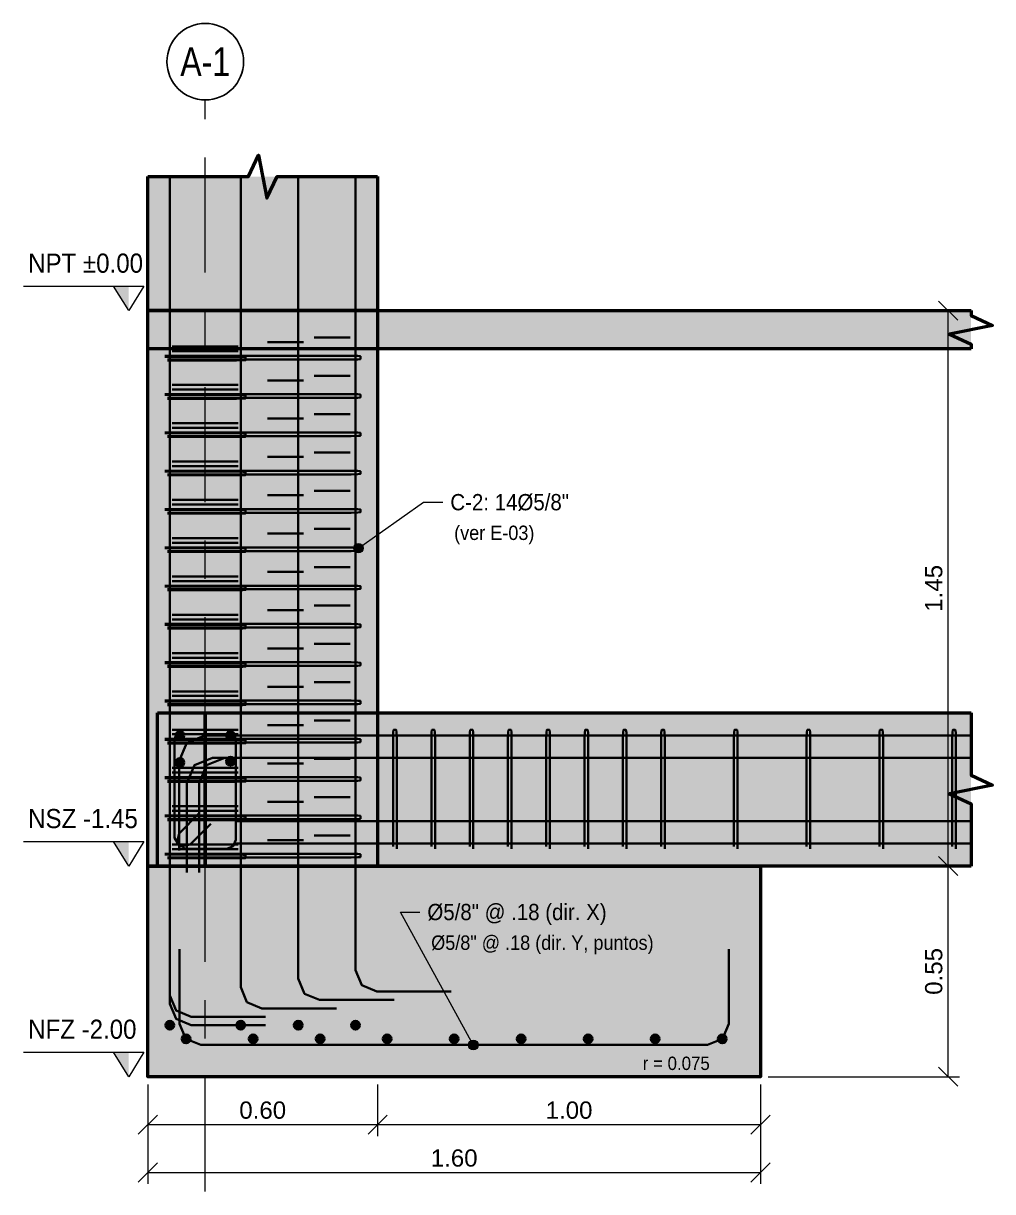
# Model space of a CAD drawing. Header units: metres. Extents: x -2 to 410, y -3 to 21.
# Drawn here: x 111.675 to 114.206, y 17.7 to 20.75 of the extents above; entities that cross this region are included whole.
import ezdxf
from ezdxf.enums import TextEntityAlignment as Align

# ---------------------------------------------------------------- set-up
doc = ezdxf.new("R2010")
doc.units = ezdxf.units.M
doc.linetypes.add('EJE25', pattern=[0.4375, 0.3, -0.05, 0.0375, -0.05])
for name, color, linetype, lineweight in [('E-ACERO', 1, 'Continuous', 35), ('E-ACERO-TXT', 7, 'Continuous', 18), ('E-CORTE', 7, 'Continuous', 50), ('E-CORTE-ACH', 254, 'Continuous', 0), ('E-COTA', 7, 'Continuous', 13), ('E-EJES', 1, 'Continuous', 18), ('E-EJES-ID', 7, 'Continuous', 25), ('E-NIVEL', 7, 'Continuous', 18)]:
    doc.layers.add(name, color=color, linetype=linetype, lineweight=lineweight)
doc.styles.add('ARIAL', font='arial.ttf')
doc.dimstyles.new('COTA25', dxfattribs={"dimtxt": 0.045, "dimasz": 0.03, "dimexe": 0.03, "dimexo": 0.02, "dimgap": 0.015, "dimtad": 1, "dimzin": 0, "dimdsep": 46, "dimtxsty": 'ARIAL', "dimtsz": 0.025, "dimcen": 2.5, "dimclrd": 7, "dimclre": 7, "dimclrt": 7, "dimazin": 3, "dimtfac": 1, "dimtmove": 2, "dimatfit": 3, "dimlwd": 13, "dimlwe": 13})

msp = doc.modelspace()

# ---------------------------------------------------------------- hatches: boundary and pattern name
at = {"layer": 'E-ACERO'}
h = msp.add_hatch(color=256, dxfattribs=at)
edge = h.paths.add_edge_path()
edge.add_arc((112.084, 18.8909), 0.0113, 0, 360)
h = msp.add_hatch(color=256, dxfattribs=at)
edge = h.paths.add_edge_path()
edge.add_arc((112.2159, 18.8909), 0.0113, 0, 360)
h = msp.add_hatch(color=256, dxfattribs=at)
edge = h.paths.add_edge_path()
edge.add_arc((112.084, 18.8202), 0.0113, 0, 360)
h = msp.add_hatch(color=256, dxfattribs=at)
edge = h.paths.add_edge_path()
edge.add_arc((112.2159, 18.8235), 0.0113, 0, 360)
h = msp.add_hatch(color=256, dxfattribs=at)
edge = h.paths.add_edge_path()
edge.add_arc((112.0575, 18.1345), 0.0113, 0, 360)
h = msp.add_hatch(color=256, dxfattribs=at)
edge = h.paths.add_edge_path()
edge.add_arc((112.2425, 18.1345), 0.0113, 0, 360)
h = msp.add_hatch(color=256, dxfattribs=at)
edge = h.paths.add_edge_path()
edge.add_arc((112.393, 18.1345), 0.0113, 0, 360)
h = msp.add_hatch(color=256, dxfattribs=at)
edge = h.paths.add_edge_path()
edge.add_arc((112.5425, 18.1345), 0.0113, 0, 360)
h = msp.add_hatch(color=256, dxfattribs=at)
edge = h.paths.add_edge_path()
edge.add_arc((112.0998, 18.0988), 0.0113, 0, 360)
h = msp.add_hatch(color=256, dxfattribs=at)
edge = h.paths.add_edge_path()
edge.add_arc((112.2749, 18.0988), 0.0113, 0, 360)
h = msp.add_hatch(color=256, dxfattribs=at)
edge = h.paths.add_edge_path()
edge.add_arc((112.4499, 18.0988), 0.0113, 0, 360)
h = msp.add_hatch(color=256, dxfattribs=at)
edge = h.paths.add_edge_path()
edge.add_arc((112.625, 18.0988), 0.0113, 0, 360)
h = msp.add_hatch(color=256, dxfattribs=at)
edge = h.paths.add_edge_path()
edge.add_arc((112.8, 18.0988), 0.0113, 0, 360)
h = msp.add_hatch(color=256, dxfattribs=at)
edge = h.paths.add_edge_path()
edge.add_arc((112.975, 18.0988), 0.0113, 0, 360)
h = msp.add_hatch(color=256, dxfattribs=at)
edge = h.paths.add_edge_path()
edge.add_arc((113.1501, 18.0988), 0.0113, 0, 360)
h = msp.add_hatch(color=256, dxfattribs=at)
edge = h.paths.add_edge_path()
edge.add_arc((113.3251, 18.0988), 0.0113, 0, 360)
h = msp.add_hatch(color=256, dxfattribs=at)
edge = h.paths.add_edge_path()
edge.add_arc((113.5002, 18.0988), 0.0113, 0, 360)
at = {"layer": 'E-ACERO-TXT'}
h = msp.add_hatch(color=256, dxfattribs=at)
edge = h.paths.add_edge_path()
edge.add_arc((112.55, 19.38), 0.0125, 0, 360)
h = msp.add_hatch(color=256, dxfattribs=at)
edge = h.paths.add_edge_path()
edge.add_arc((112.85, 18.0829), 0.0125, 0, 360)
at = {"layer": 'E-CORTE-ACH'}
for points in [[(112.6, 20), (112.45, 20), (112.15, 20), (112, 20), (112, 20.35), (112.6, 20.35)], [(112.6, 18.55), (112.45, 18.55), (112.15, 18.55), (112, 18.55), (112, 19.6375), (112, 20), (112.15, 20), (112.45, 20), (112.6, 20), (112.6, 19.275)], [(112.1202, 19.9), (112, 19.9), (112, 19.9981), (112, 20), (112.1202, 20), (114.15, 20), (114.15, 19.9)], [(112.025, 18.95), (112.15, 18.95), (112.15, 18.55), (112.025, 18.55)], [(112.15, 18.55), (112.15, 18.75), (112.15, 18.95), (113.6, 18.95), (114.15, 18.95), (114.15, 18.55), (113.6, 18.55)], [(112, 18.4984), (112, 18.55), (113.45, 18.55), (113.6, 18.55), (113.6, 18.0516), (113.6, 18), (113.45, 18), (112, 18)]]:
    msp.add_hatch(color=256, dxfattribs=at).paths.add_polyline_path(points)
at = {"layer": 'E-NIVEL'}
for points in [[(111.95, 20), (111.91, 20.064), (111.95, 20.064)], [(111.95, 18.55), (111.91, 18.614), (111.95, 18.614)], [(111.95, 18), (111.91, 18.064), (111.95, 18.064)]]:
    msp.add_hatch(color=7, dxfattribs=at).paths.add_polyline_path(points)

# ---------------------------------------------------------------- linework, layer by layer
at = {"layer": 'E-ACERO'}
for points in [[(112.3075, 18.1565), (112.113, 18.1565), (112.0737, 18.1728), (112.0575, 18.2121), (112.0575, 20.35)], [(112.3075, 18.1345), (112.113, 18.1345), (112.0737, 18.1508), (112.0575, 18.1901), (112.0575, 20.35)], [(112.3075, 18.1345), (112.113, 18.1345), (112.0737, 18.1508), (112.0575, 18.1901), (112.0575, 20.35)], [(112.4925, 18.1785), (112.2981, 18.1785), (112.2588, 18.1948), (112.2425, 18.2341), (112.2425, 20.35)], [(112.643, 18.2005), (112.4486, 18.2005), (112.4093, 18.2168), (112.393, 18.2561), (112.393, 20.35)], [(112.7925, 18.2225), (112.5981, 18.2225), (112.5588, 18.2388), (112.5425, 18.2781), (112.5425, 20.35)], [(112.3122, 19.918), (112.366, 19.918)], [(112.366, 19.918), (112.392, 19.918)], [(112.392, 19.918), (112.4067, 19.918)], [(112.4343, 19.93), (112.4882, 19.93)], [(112.4882, 19.93), (112.5141, 19.93)], [(112.5141, 19.93), (112.5288, 19.93)], [(112.0692, 19.906), (112.064, 19.906)], [(112.0692, 19.894), (112.064, 19.894)], [(112.086, 19.906), (112.0692, 19.906)], [(112.086, 19.894), (112.0692, 19.894)], [(112.1231, 19.906), (112.086, 19.906)], [(112.1231, 19.894), (112.086, 19.894)], [(112.1231, 19.906), (112.1769, 19.906)], [(112.1231, 19.894), (112.1769, 19.894)], [(112.1769, 19.906), (112.214, 19.906)], [(112.1769, 19.894), (112.214, 19.894)], [(112.214, 19.906), (112.2308, 19.906)], [(112.214, 19.894), (112.2308, 19.894)], [(112.2308, 19.906), (112.236, 19.906)], [(112.2308, 19.894), (112.236, 19.894)], [(112.0517, 19.882), (112.0448, 19.882)], [(112.0517, 19.8798), (112.0448, 19.8798)], [(112.0565, 19.8725), (112.0513, 19.8725)], [(112.0565, 19.8702), (112.0513, 19.8702)], [(112.0595, 19.882), (112.0517, 19.882)], [(112.0595, 19.8798), (112.0517, 19.8798)], [(112.0733, 19.8725), (112.0565, 19.8725)], [(112.0733, 19.8702), (112.0565, 19.8702)], [(112.0686, 19.882), (112.0595, 19.882)], [(112.0686, 19.8798), (112.0595, 19.8798)], [(112.0854, 19.882), (112.0686, 19.882)], [(112.0854, 19.8798), (112.0686, 19.8798)], [(112.1104, 19.8725), (112.0733, 19.8725)], [(112.1104, 19.8702), (112.0733, 19.8702)], [(112.1393, 19.882), (112.0854, 19.882)], [(112.1393, 19.8798), (112.0854, 19.8798)], [(112.1393, 19.882), (112.5314, 19.882), (112.5483, 19.8817), (112.5552, 19.8809), (112.5552, 19.8736), (112.5483, 19.8728), (112.5314, 19.8725), (112.1104, 19.8725)], [(112.1393, 19.8798), (112.2314, 19.8798), (112.2483, 19.8796), (112.2552, 19.8793), (112.2552, 19.8707), (112.2483, 19.8704), (112.2314, 19.8702), (112.1104, 19.8702)], [(112.4343, 19.83), (112.4882, 19.83)], [(112.4882, 19.83), (112.5141, 19.83)], [(112.5141, 19.83), (112.5288, 19.83)], [(112.0692, 19.806), (112.064, 19.806)], [(112.086, 19.806), (112.0692, 19.806)], [(112.1231, 19.806), (112.086, 19.806)], [(112.1231, 19.806), (112.1769, 19.806)], [(112.1769, 19.806), (112.214, 19.806)], [(112.214, 19.806), (112.2308, 19.806)], [(112.2308, 19.806), (112.236, 19.806)], [(112.3122, 19.818), (112.366, 19.818)], [(112.366, 19.818), (112.392, 19.818)], [(112.392, 19.818), (112.4067, 19.818)], [(112.0517, 19.782), (112.0448, 19.782)], [(112.0517, 19.7798), (112.0448, 19.7798)], [(112.0565, 19.7725), (112.0513, 19.7725)], [(112.0565, 19.7702), (112.0513, 19.7702)], [(112.0595, 19.782), (112.0517, 19.782)], [(112.0595, 19.7798), (112.0517, 19.7798)], [(112.0733, 19.7725), (112.0565, 19.7725)], [(112.0733, 19.7702), (112.0565, 19.7702)], [(112.0686, 19.782), (112.0595, 19.782)], [(112.0686, 19.7798), (112.0595, 19.7798)], [(112.0692, 19.794), (112.064, 19.794)], [(112.0854, 19.782), (112.0686, 19.782)], [(112.0854, 19.7798), (112.0686, 19.7798)], [(112.086, 19.794), (112.0692, 19.794)], [(112.1104, 19.7725), (112.0733, 19.7725)], [(112.1104, 19.7702), (112.0733, 19.7702)], [(112.1393, 19.782), (112.0854, 19.782)], [(112.1393, 19.7798), (112.0854, 19.7798)], [(112.1231, 19.794), (112.086, 19.794)], [(112.1393, 19.782), (112.5314, 19.782), (112.5483, 19.7817), (112.5552, 19.7809), (112.5552, 19.7736), (112.5483, 19.7728), (112.5314, 19.7725), (112.1104, 19.7725)], [(112.1393, 19.7798), (112.2314, 19.7798), (112.2483, 19.7796), (112.2552, 19.7793), (112.2552, 19.7707), (112.2483, 19.7704), (112.2314, 19.7702), (112.1104, 19.7702)], [(112.1231, 19.794), (112.1769, 19.794)], [(112.1769, 19.794), (112.214, 19.794)], [(112.214, 19.794), (112.2308, 19.794)], [(112.2308, 19.794), (112.236, 19.794)], [(112.0692, 19.706), (112.064, 19.706)], [(112.086, 19.706), (112.0692, 19.706)], [(112.1231, 19.706), (112.086, 19.706)], [(112.1231, 19.706), (112.1769, 19.706)], [(112.1769, 19.706), (112.214, 19.706)], [(112.214, 19.706), (112.2308, 19.706)], [(112.2308, 19.706), (112.236, 19.706)], [(112.3122, 19.718), (112.366, 19.718)], [(112.366, 19.718), (112.392, 19.718)], [(112.392, 19.718), (112.4067, 19.718)], [(112.4343, 19.73), (112.4882, 19.73)], [(112.4882, 19.73), (112.5141, 19.73)], [(112.5141, 19.73), (112.5288, 19.73)], [(112.0517, 19.682), (112.0448, 19.682)], [(112.0517, 19.6798), (112.0448, 19.6798)], [(112.0595, 19.682), (112.0517, 19.682)], [(112.0595, 19.6798), (112.0517, 19.6798)], [(112.0686, 19.682), (112.0595, 19.682)], [(112.0686, 19.6798), (112.0595, 19.6798)], [(112.0692, 19.694), (112.064, 19.694)], [(112.0854, 19.682), (112.0686, 19.682)], [(112.0854, 19.6798), (112.0686, 19.6798)], [(112.086, 19.694), (112.0692, 19.694)], [(112.1393, 19.682), (112.0854, 19.682)], [(112.1393, 19.6798), (112.0854, 19.6798)], [(112.1231, 19.694), (112.086, 19.694)], [(112.1393, 19.682), (112.5314, 19.682), (112.5483, 19.6817), (112.5552, 19.6809), (112.5552, 19.6736), (112.5483, 19.6728), (112.5314, 19.6725), (112.1104, 19.6725)], [(112.1393, 19.6798), (112.2314, 19.6798), (112.2483, 19.6796), (112.2552, 19.6793), (112.2552, 19.6707), (112.2483, 19.6704), (112.2314, 19.6702), (112.1104, 19.6702)], [(112.1231, 19.694), (112.1769, 19.694)], [(112.1769, 19.694), (112.214, 19.694)], [(112.214, 19.694), (112.2308, 19.694)], [(112.2308, 19.694), (112.236, 19.694)], [(112.0565, 19.6725), (112.0513, 19.6725)], [(112.0565, 19.6702), (112.0513, 19.6702)], [(112.0733, 19.6725), (112.0565, 19.6725)], [(112.0733, 19.6702), (112.0565, 19.6702)], [(112.1104, 19.6725), (112.0733, 19.6725)], [(112.1104, 19.6702), (112.0733, 19.6702)], [(112.3122, 19.618), (112.366, 19.618)], [(112.366, 19.618), (112.392, 19.618)], [(112.392, 19.618), (112.4067, 19.618)], [(112.4343, 19.63), (112.4882, 19.63)], [(112.4882, 19.63), (112.5141, 19.63)], [(112.5141, 19.63), (112.5288, 19.63)], [(112.0517, 19.582), (112.0448, 19.582)], [(112.0595, 19.582), (112.0517, 19.582)], [(112.0686, 19.582), (112.0595, 19.582)], [(112.0692, 19.606), (112.064, 19.606)], [(112.0692, 19.594), (112.064, 19.594)], [(112.0854, 19.582), (112.0686, 19.582)], [(112.086, 19.606), (112.0692, 19.606)], [(112.086, 19.594), (112.0692, 19.594)], [(112.1393, 19.582), (112.0854, 19.582)], [(112.1231, 19.606), (112.086, 19.606)], [(112.1231, 19.594), (112.086, 19.594)], [(112.1393, 19.582), (112.5314, 19.582), (112.5483, 19.5817), (112.5552, 19.5809), (112.5552, 19.5736), (112.5483, 19.5728), (112.5314, 19.5725), (112.1104, 19.5725)], [(112.1231, 19.606), (112.1769, 19.606)], [(112.1231, 19.594), (112.1769, 19.594)], [(112.1769, 19.606), (112.214, 19.606)], [(112.1769, 19.594), (112.214, 19.594)], [(112.214, 19.606), (112.2308, 19.606)], [(112.214, 19.594), (112.2308, 19.594)], [(112.2308, 19.606), (112.236, 19.606)], [(112.2308, 19.594), (112.236, 19.594)], [(112.0517, 19.5798), (112.0448, 19.5798)], [(112.0565, 19.5725), (112.0513, 19.5725)], [(112.0565, 19.5702), (112.0513, 19.5702)], [(112.0595, 19.5798), (112.0517, 19.5798)], [(112.0733, 19.5725), (112.0565, 19.5725)], [(112.0733, 19.5702), (112.0565, 19.5702)], [(112.0686, 19.5798), (112.0595, 19.5798)], [(112.0854, 19.5798), (112.0686, 19.5798)], [(112.1104, 19.5725), (112.0733, 19.5725)], [(112.1104, 19.5702), (112.0733, 19.5702)], [(112.1393, 19.5798), (112.0854, 19.5798)], [(112.1393, 19.5798), (112.2314, 19.5798), (112.2483, 19.5796), (112.2552, 19.5793), (112.2552, 19.5707), (112.2483, 19.5704), (112.2314, 19.5702), (112.1104, 19.5702)], [(112.4343, 19.53), (112.4882, 19.53)], [(112.4882, 19.53), (112.5141, 19.53)], [(112.5141, 19.53), (112.5288, 19.53)], [(112.0692, 19.506), (112.064, 19.506)], [(112.0692, 19.494), (112.064, 19.494)], [(112.086, 19.506), (112.0692, 19.506)], [(112.086, 19.494), (112.0692, 19.494)], [(112.1231, 19.506), (112.086, 19.506)], [(112.1231, 19.494), (112.086, 19.494)], [(112.1231, 19.506), (112.1769, 19.506)], [(112.1231, 19.494), (112.1769, 19.494)], [(112.1769, 19.506), (112.214, 19.506)], [(112.1769, 19.494), (112.214, 19.494)], [(112.214, 19.506), (112.2308, 19.506)], [(112.214, 19.494), (112.2308, 19.494)], [(112.2308, 19.506), (112.236, 19.506)], [(112.2308, 19.494), (112.236, 19.494)], [(112.3122, 19.518), (112.366, 19.518)], [(112.366, 19.518), (112.392, 19.518)], [(112.392, 19.518), (112.4067, 19.518)], [(112.0517, 19.482), (112.0448, 19.482)], [(112.0517, 19.4798), (112.0448, 19.4798)], [(112.0565, 19.4725), (112.0513, 19.4725)], [(112.0565, 19.4702), (112.0513, 19.4702)], [(112.0595, 19.482), (112.0517, 19.482)], [(112.0595, 19.4798), (112.0517, 19.4798)], [(112.0733, 19.4725), (112.0565, 19.4725)], [(112.0733, 19.4702), (112.0565, 19.4702)], [(112.0686, 19.482), (112.0595, 19.482)], [(112.0686, 19.4798), (112.0595, 19.4798)], [(112.0854, 19.482), (112.0686, 19.482)], [(112.0854, 19.4798), (112.0686, 19.4798)], [(112.1104, 19.4725), (112.0733, 19.4725)], [(112.1104, 19.4702), (112.0733, 19.4702)], [(112.1393, 19.482), (112.0854, 19.482)], [(112.1393, 19.4798), (112.0854, 19.4798)], [(112.1393, 19.482), (112.5314, 19.482), (112.5483, 19.4817), (112.5552, 19.4809), (112.5552, 19.4736), (112.5483, 19.4728), (112.5314, 19.4725), (112.1104, 19.4725)], [(112.1393, 19.4798), (112.2314, 19.4798), (112.2483, 19.4796), (112.2552, 19.4793), (112.2552, 19.4707), (112.2483, 19.4704), (112.2314, 19.4702), (112.1104, 19.4702)], [(112.4343, 19.43), (112.4882, 19.43)], [(112.4882, 19.43), (112.5141, 19.43)], [(112.5141, 19.43), (112.5288, 19.43)], [(112.0692, 19.406), (112.064, 19.406)], [(112.086, 19.406), (112.0692, 19.406)], [(112.1231, 19.406), (112.086, 19.406)], [(112.1231, 19.406), (112.1769, 19.406)], [(112.1769, 19.406), (112.214, 19.406)], [(112.214, 19.406), (112.2308, 19.406)], [(112.2308, 19.406), (112.236, 19.406)], [(112.3122, 19.418), (112.366, 19.418)], [(112.366, 19.418), (112.392, 19.418)], [(112.392, 19.418), (112.4067, 19.418)], [(112.0517, 19.382), (112.0448, 19.382)], [(112.0517, 19.3798), (112.0448, 19.3798)], [(112.0565, 19.3725), (112.0513, 19.3725)], [(112.0565, 19.3702), (112.0513, 19.3702)], [(112.0595, 19.382), (112.0517, 19.382)], [(112.0595, 19.3798), (112.0517, 19.3798)], [(112.0733, 19.3725), (112.0565, 19.3725)], [(112.0733, 19.3702), (112.0565, 19.3702)], [(112.0686, 19.382), (112.0595, 19.382)], [(112.0686, 19.3798), (112.0595, 19.3798)], [(112.0692, 19.394), (112.064, 19.394)], [(112.0854, 19.382), (112.0686, 19.382)], [(112.0854, 19.3798), (112.0686, 19.3798)], [(112.086, 19.394), (112.0692, 19.394)], [(112.1104, 19.3725), (112.0733, 19.3725)], [(112.1104, 19.3702), (112.0733, 19.3702)], [(112.1393, 19.382), (112.0854, 19.382)], [(112.1393, 19.3798), (112.0854, 19.3798)], [(112.1231, 19.394), (112.086, 19.394)], [(112.1393, 19.382), (112.5314, 19.382), (112.5483, 19.3817), (112.5552, 19.3809), (112.5552, 19.3736), (112.5483, 19.3728), (112.5314, 19.3725), (112.1104, 19.3725)], [(112.1393, 19.3798), (112.2314, 19.3798), (112.2483, 19.3796), (112.2552, 19.3793), (112.2552, 19.3707), (112.2483, 19.3704), (112.2314, 19.3702), (112.1104, 19.3702)], [(112.1231, 19.394), (112.1769, 19.394)], [(112.1769, 19.394), (112.214, 19.394)], [(112.214, 19.394), (112.2308, 19.394)], [(112.2308, 19.394), (112.236, 19.394)], [(112.3122, 19.318), (112.366, 19.318)], [(112.366, 19.318), (112.392, 19.318)], [(112.392, 19.318), (112.4067, 19.318)], [(112.4343, 19.33), (112.4882, 19.33)], [(112.4882, 19.33), (112.5141, 19.33)], [(112.5141, 19.33), (112.5288, 19.33)], [(112.0517, 19.282), (112.0448, 19.282)], [(112.0517, 19.2798), (112.0448, 19.2798)], [(112.0595, 19.282), (112.0517, 19.282)], [(112.0595, 19.2798), (112.0517, 19.2798)], [(112.0686, 19.282), (112.0595, 19.282)], [(112.0686, 19.2798), (112.0595, 19.2798)], [(112.0692, 19.306), (112.064, 19.306)], [(112.0692, 19.294), (112.064, 19.294)], [(112.0854, 19.282), (112.0686, 19.282)], [(112.0854, 19.2798), (112.0686, 19.2798)], [(112.086, 19.306), (112.0692, 19.306)], [(112.086, 19.294), (112.0692, 19.294)], [(112.1393, 19.282), (112.0854, 19.282)], [(112.1393, 19.2798), (112.0854, 19.2798)], [(112.1231, 19.306), (112.086, 19.306)], [(112.1231, 19.294), (112.086, 19.294)], [(112.1393, 19.282), (112.5314, 19.282), (112.5483, 19.2817), (112.5552, 19.2809), (112.5552, 19.2736), (112.5483, 19.2728), (112.5314, 19.2725), (112.1104, 19.2725)], [(112.1393, 19.2798), (112.2314, 19.2798), (112.2483, 19.2796), (112.2552, 19.2793), (112.2552, 19.2707), (112.2483, 19.2704), (112.2314, 19.2702), (112.1104, 19.2702)], [(112.1231, 19.306), (112.1769, 19.306)], [(112.1231, 19.294), (112.1769, 19.294)], [(112.1769, 19.306), (112.214, 19.306)], [(112.1769, 19.294), (112.214, 19.294)], [(112.214, 19.306), (112.2308, 19.306)], [(112.214, 19.294), (112.2308, 19.294)], [(112.2308, 19.306), (112.236, 19.306)], [(112.2308, 19.294), (112.236, 19.294)], [(112.0565, 19.2725), (112.0513, 19.2725)], [(112.0565, 19.2702), (112.0513, 19.2702)], [(112.0733, 19.2725), (112.0565, 19.2725)], [(112.0733, 19.2702), (112.0565, 19.2702)], [(112.1104, 19.2725), (112.0733, 19.2725)], [(112.1104, 19.2702), (112.0733, 19.2702)], [(112.3122, 19.218), (112.366, 19.218)], [(112.366, 19.218), (112.392, 19.218)], [(112.392, 19.218), (112.4067, 19.218)], [(112.4343, 19.23), (112.4882, 19.23)], [(112.4882, 19.23), (112.5141, 19.23)], [(112.5141, 19.23), (112.5288, 19.23)], [(112.0692, 19.206), (112.064, 19.206)], [(112.0692, 19.194), (112.064, 19.194)], [(112.086, 19.206), (112.0692, 19.206)], [(112.086, 19.194), (112.0692, 19.194)], [(112.1231, 19.206), (112.086, 19.206)], [(112.1231, 19.194), (112.086, 19.194)], [(112.1231, 19.206), (112.1769, 19.206)], [(112.1231, 19.194), (112.1769, 19.194)], [(112.1769, 19.206), (112.214, 19.206)], [(112.1769, 19.194), (112.214, 19.194)], [(112.214, 19.206), (112.2308, 19.206)], [(112.214, 19.194), (112.2308, 19.194)], [(112.2308, 19.206), (112.236, 19.206)], [(112.2308, 19.194), (112.236, 19.194)], [(112.0517, 19.182), (112.0448, 19.182)], [(112.0517, 19.1798), (112.0448, 19.1798)], [(112.0565, 19.1725), (112.0513, 19.1725)], [(112.0565, 19.1702), (112.0513, 19.1702)], [(112.0595, 19.182), (112.0517, 19.182)], [(112.0595, 19.1798), (112.0517, 19.1798)], [(112.0733, 19.1725), (112.0565, 19.1725)], [(112.0733, 19.1702), (112.0565, 19.1702)], [(112.0686, 19.182), (112.0595, 19.182)], [(112.0686, 19.1798), (112.0595, 19.1798)], [(112.0854, 19.182), (112.0686, 19.182)], [(112.0854, 19.1798), (112.0686, 19.1798)], [(112.1104, 19.1725), (112.0733, 19.1725)], [(112.1104, 19.1702), (112.0733, 19.1702)], [(112.1393, 19.182), (112.0854, 19.182)], [(112.1393, 19.1798), (112.0854, 19.1798)], [(112.1393, 19.182), (112.5314, 19.182), (112.5483, 19.1817), (112.5552, 19.1809), (112.5552, 19.1736), (112.5483, 19.1728), (112.5314, 19.1725), (112.1104, 19.1725)], [(112.1393, 19.1798), (112.2314, 19.1798), (112.2483, 19.1796), (112.2552, 19.1793), (112.2552, 19.1707), (112.2483, 19.1704), (112.2314, 19.1702), (112.1104, 19.1702)], [(112.4343, 19.13), (112.4882, 19.13)], [(112.4882, 19.13), (112.5141, 19.13)], [(112.5141, 19.13), (112.5288, 19.13)], [(112.0692, 19.106), (112.064, 19.106)], [(112.0692, 19.094), (112.064, 19.094)], [(112.086, 19.106), (112.0692, 19.106)], [(112.086, 19.094), (112.0692, 19.094)], [(112.1231, 19.106), (112.086, 19.106)], [(112.1231, 19.094), (112.086, 19.094)], [(112.1231, 19.106), (112.1769, 19.106)], [(112.1231, 19.094), (112.1769, 19.094)], [(112.1769, 19.106), (112.214, 19.106)], [(112.1769, 19.094), (112.214, 19.094)], [(112.214, 19.106), (112.2308, 19.106)], [(112.214, 19.094), (112.2308, 19.094)], [(112.2308, 19.106), (112.236, 19.106)], [(112.2308, 19.094), (112.236, 19.094)], [(112.3122, 19.118), (112.366, 19.118)], [(112.366, 19.118), (112.392, 19.118)], [(112.392, 19.118), (112.4067, 19.118)], [(112.0517, 19.082), (112.0448, 19.082)], [(112.0517, 19.0798), (112.0448, 19.0798)], [(112.0565, 19.0725), (112.0513, 19.0725)], [(112.0565, 19.0702), (112.0513, 19.0702)], [(112.0595, 19.082), (112.0517, 19.082)], [(112.0595, 19.0798), (112.0517, 19.0798)], [(112.0733, 19.0725), (112.0565, 19.0725)], [(112.0733, 19.0702), (112.0565, 19.0702)], [(112.0686, 19.082), (112.0595, 19.082)], [(112.0686, 19.0798), (112.0595, 19.0798)], [(112.0854, 19.082), (112.0686, 19.082)], [(112.0854, 19.0798), (112.0686, 19.0798)], [(112.1104, 19.0725), (112.0733, 19.0725)], [(112.1104, 19.0702), (112.0733, 19.0702)], [(112.1393, 19.082), (112.0854, 19.082)], [(112.1393, 19.0798), (112.0854, 19.0798)], [(112.1393, 19.082), (112.5314, 19.082), (112.5483, 19.0817), (112.5552, 19.0809), (112.5552, 19.0736), (112.5483, 19.0728), (112.5314, 19.0725), (112.1104, 19.0725)], [(112.1393, 19.0798), (112.2314, 19.0798), (112.2483, 19.0796), (112.2552, 19.0793), (112.2552, 19.0707), (112.2483, 19.0704), (112.2314, 19.0702), (112.1104, 19.0702)], [(112.0692, 19.006), (112.064, 19.006)], [(112.086, 19.006), (112.0692, 19.006)], [(112.1231, 19.006), (112.086, 19.006)], [(112.1231, 19.006), (112.1769, 19.006)], [(112.1769, 19.006), (112.214, 19.006)], [(112.214, 19.006), (112.2308, 19.006)], [(112.2308, 19.006), (112.236, 19.006)], [(112.3122, 19.018), (112.366, 19.018)], [(112.366, 19.018), (112.392, 19.018)], [(112.392, 19.018), (112.4067, 19.018)], [(112.4343, 19.03), (112.4882, 19.03)], [(112.4882, 19.03), (112.5141, 19.03)], [(112.5141, 19.03), (112.5288, 19.03)], [(112.0517, 18.982), (112.0448, 18.982)], [(112.0517, 18.9798), (112.0448, 18.9798)], [(112.0565, 18.9725), (112.0513, 18.9725)], [(112.0595, 18.982), (112.0517, 18.982)], [(112.0595, 18.9798), (112.0517, 18.9798)], [(112.0733, 18.9725), (112.0565, 18.9725)], [(112.0686, 18.982), (112.0595, 18.982)], [(112.0686, 18.9798), (112.0595, 18.9798)], [(112.0692, 18.994), (112.064, 18.994)], [(112.0854, 18.982), (112.0686, 18.982)], [(112.0854, 18.9798), (112.0686, 18.9798)], [(112.086, 18.994), (112.0692, 18.994)], [(112.1104, 18.9725), (112.0733, 18.9725)], [(112.1393, 18.982), (112.0854, 18.982)], [(112.1393, 18.9798), (112.0854, 18.9798)], [(112.1231, 18.994), (112.086, 18.994)], [(112.1393, 18.982), (112.5314, 18.982), (112.5483, 18.9817), (112.5552, 18.9809), (112.5552, 18.9736), (112.5483, 18.9728), (112.5314, 18.9725), (112.1104, 18.9725)], [(112.1393, 18.9798), (112.2314, 18.9798), (112.2483, 18.9796), (112.2552, 18.9793), (112.2552, 18.9707), (112.2483, 18.9704), (112.2314, 18.9702), (112.1104, 18.9702)], [(112.1231, 18.994), (112.1769, 18.994)], [(112.1769, 18.994), (112.214, 18.994)], [(112.214, 18.994), (112.2308, 18.994)], [(112.2308, 18.994), (112.236, 18.994)], [(112.0565, 18.9702), (112.0513, 18.9702)], [(112.0733, 18.9702), (112.0565, 18.9702)], [(112.1104, 18.9702), (112.0733, 18.9702)], [(112.3122, 18.918), (112.366, 18.918)], [(112.366, 18.918), (112.392, 18.918)], [(112.392, 18.918), (112.4067, 18.918)], [(112.4343, 18.93), (112.4882, 18.93)], [(112.4882, 18.93), (112.5141, 18.93)], [(112.5141, 18.93), (112.5288, 18.93)], [(112.0517, 18.882), (112.0448, 18.882)], [(112.0517, 18.8798), (112.0448, 18.8798)], [(112.0595, 18.882), (112.0517, 18.882)], [(112.0595, 18.8798), (112.0517, 18.8798)], [(112.0686, 18.882), (112.0595, 18.882)], [(112.0686, 18.8798), (112.0595, 18.8798)], [(112.0692, 18.906), (112.064, 18.906)], [(112.0692, 18.894), (112.064, 18.894)], [(112.0854, 18.882), (112.0686, 18.882)], [(112.0854, 18.8798), (112.0686, 18.8798)], [(112.086, 18.906), (112.0692, 18.906)], [(112.086, 18.894), (112.0692, 18.894)], [(112.0876, 18.602), (112.0983, 18.5948), (112.2064, 18.5948), (112.2233, 18.6017), (112.2302, 18.6186), (112.2302, 18.8814), (112.2233, 18.8983), (112.2065, 18.9052), (112.0935, 18.9052), (112.0767, 18.8983), (112.0698, 18.8814), (112.0698, 18.6233), (112.077, 18.6126)], [(112.0876, 18.602), (112.0983, 18.5948), (112.2064, 18.5948), (112.2233, 18.6017), (112.2302, 18.6186), (112.2302, 18.8814), (112.2233, 18.8983), (112.2065, 18.9052), (112.0935, 18.9052), (112.0767, 18.8983), (112.0698, 18.8814), (112.0698, 18.6233), (112.077, 18.6126)], [(112.0876, 18.602), (112.0983, 18.5948), (112.2064, 18.5948), (112.2233, 18.6017), (112.2302, 18.6186), (112.2302, 18.8814), (112.2233, 18.8983), (112.2065, 18.9052), (112.0935, 18.9052), (112.0767, 18.8983), (112.0698, 18.8814), (112.0698, 18.6233), (112.077, 18.6126)], [(112.0876, 18.602), (112.0983, 18.5948), (112.2064, 18.5948), (112.2233, 18.6017), (112.2302, 18.6186), (112.2302, 18.8814), (112.2233, 18.8983), (112.2065, 18.9052), (112.0935, 18.9052), (112.0767, 18.8983), (112.0698, 18.8814), (112.0698, 18.6233), (112.077, 18.6126)], [(112.0876, 18.602), (112.0983, 18.5948), (112.2064, 18.5948), (112.2233, 18.6017), (112.2302, 18.6186), (112.2302, 18.8814), (112.2233, 18.8983), (112.2065, 18.9052), (112.0935, 18.9052), (112.0767, 18.8983), (112.0698, 18.8814), (112.0698, 18.6233), (112.077, 18.6126)], [(112.0821, 18.591), (112.0821, 18.8243), (112.1016, 18.8714), (112.1488, 18.8909), (114.15, 18.8909)], [(112.0821, 18.591), (112.0821, 18.8243), (112.1016, 18.8714), (112.1488, 18.8909), (114.15, 18.8909)], [(112.1393, 18.882), (112.0854, 18.882)], [(112.1393, 18.8798), (112.0854, 18.8798)], [(112.1231, 18.906), (112.086, 18.906)], [(112.1231, 18.894), (112.086, 18.894)], [(112.1393, 18.882), (112.5314, 18.882), (112.5483, 18.8817), (112.5552, 18.8809), (112.5552, 18.8736), (112.5483, 18.8728), (112.5314, 18.8725), (112.1104, 18.8725)], [(112.1393, 18.8798), (112.2314, 18.8798), (112.2483, 18.8796), (112.2552, 18.8793), (112.2552, 18.8707), (112.2483, 18.8704), (112.2314, 18.8702), (112.1104, 18.8702)], [(112.1231, 18.906), (112.1769, 18.906)], [(112.1231, 18.894), (112.1769, 18.894)], [(112.1769, 18.906), (112.214, 18.906)], [(112.1769, 18.894), (112.214, 18.894)], [(112.214, 18.906), (112.2308, 18.906)], [(112.214, 18.894), (112.2308, 18.894)], [(112.2308, 18.906), (112.236, 18.906)], [(112.2308, 18.894), (112.236, 18.894)], [(112.65, 18.6893), (112.65, 18.8814), (112.6496, 18.8983), (112.6486, 18.9052), (112.6419, 18.9052), (112.6409, 18.8983), (112.6405, 18.8814), (112.6405, 18.6604)], [(112.75, 18.6893), (112.75, 18.8814), (112.7496, 18.8983), (112.7486, 18.9052), (112.7419, 18.9052), (112.7409, 18.8983), (112.7405, 18.8814), (112.7405, 18.6604)], [(112.85, 18.6893), (112.85, 18.8814), (112.8496, 18.8983), (112.8486, 18.9052), (112.8419, 18.9052), (112.8409, 18.8983), (112.8405, 18.8814), (112.8405, 18.6604)], [(112.95, 18.6893), (112.95, 18.8814), (112.9496, 18.8983), (112.9486, 18.9052), (112.9419, 18.9052), (112.9409, 18.8983), (112.9405, 18.8814), (112.9405, 18.6604)], [(113.05, 18.6893), (113.05, 18.8814), (113.0496, 18.8983), (113.0486, 18.9052), (113.0419, 18.9052), (113.0409, 18.8983), (113.0405, 18.8814), (113.0405, 18.6604)], [(113.15, 18.6893), (113.15, 18.8814), (113.1496, 18.8983), (113.1486, 18.9052), (113.1419, 18.9052), (113.1409, 18.8983), (113.1405, 18.8814), (113.1405, 18.6604)], [(113.25, 18.6893), (113.25, 18.8814), (113.2496, 18.8983), (113.2486, 18.9052), (113.2419, 18.9052), (113.2409, 18.8983), (113.2405, 18.8814), (113.2405, 18.6604)], [(113.35, 18.6893), (113.35, 18.8814), (113.3496, 18.8983), (113.3486, 18.9052), (113.3419, 18.9052), (113.3409, 18.8983), (113.3405, 18.8814), (113.3405, 18.6604)], [(113.54, 18.6893), (113.54, 18.8814), (113.5396, 18.8983), (113.5386, 18.9052), (113.5319, 18.9052), (113.5309, 18.8983), (113.5305, 18.8814), (113.5305, 18.6604)], [(113.73, 18.6893), (113.73, 18.8814), (113.7296, 18.8983), (113.7286, 18.9052), (113.7219, 18.9052), (113.7209, 18.8983), (113.7205, 18.8814), (113.7205, 18.6604)], [(113.92, 18.6893), (113.92, 18.8814), (113.9196, 18.8983), (113.9186, 18.9052), (113.9119, 18.9052), (113.9109, 18.8983), (113.9105, 18.8814), (113.9105, 18.6604)], [(114.11, 18.6893), (114.11, 18.8814), (114.1096, 18.8983), (114.1086, 18.9052), (114.1019, 18.9052), (114.1009, 18.8983), (114.1005, 18.8814), (114.1005, 18.6604)], [(112.0565, 18.8725), (112.0513, 18.8725)], [(112.0565, 18.8702), (112.0513, 18.8702)], [(112.0733, 18.8725), (112.0565, 18.8725)], [(112.0733, 18.8702), (112.0565, 18.8702)], [(112.1104, 18.8725), (112.0733, 18.8725)], [(112.1104, 18.8702), (112.0733, 18.8702)], [(112.1021, 18.533), (112.1021, 18.7663), (112.1216, 18.8134), (112.1688, 18.8329), (114.15, 18.8329)], [(112.1341, 18.533), (112.1341, 18.7663), (112.1536, 18.8134), (112.2008, 18.8329), (114.15, 18.8329)], [(112.4343, 18.83), (112.4882, 18.83)], [(112.4882, 18.83), (112.5141, 18.83)], [(112.5141, 18.83), (112.5288, 18.83)], [(112.0692, 18.806), (112.064, 18.806)], [(112.0692, 18.794), (112.064, 18.794)], [(112.086, 18.806), (112.0692, 18.806)], [(112.086, 18.794), (112.0692, 18.794)], [(112.1231, 18.806), (112.086, 18.806)], [(112.1231, 18.794), (112.086, 18.794)], [(112.1231, 18.806), (112.1769, 18.806)], [(112.1231, 18.794), (112.1769, 18.794)], [(112.1769, 18.806), (112.214, 18.806)], [(112.1769, 18.794), (112.214, 18.794)], [(112.214, 18.806), (112.2308, 18.806)], [(112.214, 18.794), (112.2308, 18.794)], [(112.2308, 18.806), (112.236, 18.806)], [(112.2308, 18.794), (112.236, 18.794)], [(112.3122, 18.818), (112.366, 18.818)], [(112.366, 18.818), (112.392, 18.818)], [(112.392, 18.818), (112.4067, 18.818)], [(112.0517, 18.782), (112.0448, 18.782)], [(112.0517, 18.7798), (112.0448, 18.7798)], [(112.0565, 18.7725), (112.0513, 18.7725)], [(112.0565, 18.7702), (112.0513, 18.7702)], [(112.0595, 18.782), (112.0517, 18.782)], [(112.0595, 18.7798), (112.0517, 18.7798)], [(112.0733, 18.7725), (112.0565, 18.7725)], [(112.0733, 18.7702), (112.0565, 18.7702)], [(112.0686, 18.782), (112.0595, 18.782)], [(112.0686, 18.7798), (112.0595, 18.7798)], [(112.0854, 18.782), (112.0686, 18.782)], [(112.0854, 18.7798), (112.0686, 18.7798)], [(112.1104, 18.7725), (112.0733, 18.7725)], [(112.1104, 18.7702), (112.0733, 18.7702)], [(112.1393, 18.782), (112.0854, 18.782)], [(112.1393, 18.7798), (112.0854, 18.7798)], [(112.1393, 18.782), (112.5314, 18.782), (112.5483, 18.7817), (112.5552, 18.7809), (112.5552, 18.7736), (112.5483, 18.7728), (112.5314, 18.7725), (112.1104, 18.7725)], [(112.1393, 18.7798), (112.2314, 18.7798), (112.2483, 18.7796), (112.2552, 18.7793), (112.2552, 18.7707), (112.2483, 18.7704), (112.2314, 18.7702), (112.1104, 18.7702)], [(112.4343, 18.73), (112.4882, 18.73)], [(112.4882, 18.73), (112.5141, 18.73)], [(112.5141, 18.73), (112.5288, 18.73)], [(112.0692, 18.706), (112.064, 18.706)], [(112.086, 18.706), (112.0692, 18.706)], [(112.1231, 18.706), (112.086, 18.706)], [(112.1231, 18.706), (112.1769, 18.706)], [(112.1769, 18.706), (112.214, 18.706)], [(112.214, 18.706), (112.2308, 18.706)], [(112.2308, 18.706), (112.236, 18.706)], [(112.3122, 18.718), (112.366, 18.718)], [(112.366, 18.718), (112.392, 18.718)], [(112.392, 18.718), (112.4067, 18.718)], [(112.0517, 18.682), (112.0448, 18.682)], [(112.0517, 18.6798), (112.0448, 18.6798)], [(112.0565, 18.6725), (112.0513, 18.6725)], [(112.0565, 18.6702), (112.0513, 18.6702)], [(112.0595, 18.682), (112.0517, 18.682)], [(112.0595, 18.6798), (112.0517, 18.6798)], [(112.0733, 18.6725), (112.0565, 18.6725)], [(112.0733, 18.6702), (112.0565, 18.6702)], [(112.0686, 18.682), (112.0595, 18.682)], [(112.0686, 18.6798), (112.0595, 18.6798)], [(112.0692, 18.694), (112.064, 18.694)], [(112.0854, 18.682), (112.0686, 18.682)], [(112.0854, 18.6798), (112.0686, 18.6798)], [(112.086, 18.694), (112.0692, 18.694)], [(112.1104, 18.6725), (112.0733, 18.6725)], [(112.1104, 18.6702), (112.0733, 18.6702)], [(112.1354, 18.6893), (112.0815, 18.6354), (112.077, 18.6126)], [(112.1354, 18.6893), (112.0815, 18.6354), (112.077, 18.6126)], [(112.1354, 18.6893), (112.0815, 18.6354), (112.077, 18.6126)], [(112.1354, 18.6893), (112.0815, 18.6354), (112.077, 18.6126)], [(112.1354, 18.6893), (112.0815, 18.6354), (112.077, 18.6126)], [(112.1393, 18.682), (112.0854, 18.682)], [(112.1393, 18.6798), (112.0854, 18.6798)], [(112.1231, 18.694), (112.086, 18.694)], [(112.1393, 18.682), (112.5314, 18.682), (112.5483, 18.6817), (112.5552, 18.6809), (112.5552, 18.6736), (112.5483, 18.6728), (112.5314, 18.6725), (112.1104, 18.6725)], [(112.1393, 18.6798), (112.2314, 18.6798), (112.2483, 18.6796), (112.2552, 18.6793), (112.2552, 18.6707), (112.2483, 18.6704), (112.2314, 18.6702), (112.1104, 18.6702)], [(112.1231, 18.694), (112.1769, 18.694)], [(112.1769, 18.694), (112.214, 18.694)], [(112.214, 18.694), (112.2308, 18.694)], [(112.2271, 18.667), (114.15, 18.667)], [(112.2271, 18.667), (114.15, 18.667)], [(112.2308, 18.694), (112.236, 18.694)], [(112.65, 18.6893), (112.65, 18.6354)], [(112.75, 18.6893), (112.75, 18.6354)], [(112.85, 18.6893), (112.85, 18.6354)], [(112.95, 18.6893), (112.95, 18.6354)], [(113.05, 18.6893), (113.05, 18.6354)], [(113.15, 18.6893), (113.15, 18.6354)], [(113.25, 18.6893), (113.25, 18.6354)], [(113.35, 18.6893), (113.35, 18.6354)], [(113.54, 18.6893), (113.54, 18.6354)], [(113.73, 18.6893), (113.73, 18.6354)], [(113.92, 18.6893), (113.92, 18.6354)], [(114.11, 18.6893), (114.11, 18.6354)], [(112.0876, 18.602), (112.1104, 18.6065), (112.1643, 18.6604)], [(112.0876, 18.602), (112.1104, 18.6065), (112.1643, 18.6604)], [(112.0876, 18.602), (112.1104, 18.6065), (112.1643, 18.6604)], [(112.0876, 18.602), (112.1104, 18.6065), (112.1643, 18.6604)], [(112.0876, 18.602), (112.1104, 18.6065), (112.1643, 18.6604)], [(112.6405, 18.6604), (112.6405, 18.6233)], [(112.7405, 18.6604), (112.7405, 18.6233)], [(112.8405, 18.6604), (112.8405, 18.6233)], [(112.9405, 18.6604), (112.9405, 18.6233)], [(113.0405, 18.6604), (113.0405, 18.6233)], [(113.1405, 18.6604), (113.1405, 18.6233)], [(113.2405, 18.6604), (113.2405, 18.6233)], [(113.3405, 18.6604), (113.3405, 18.6233)], [(113.5305, 18.6604), (113.5305, 18.6233)], [(113.7205, 18.6604), (113.7205, 18.6233)], [(113.9105, 18.6604), (113.9105, 18.6233)], [(114.1005, 18.6604), (114.1005, 18.6233)], [(112.0692, 18.606), (112.064, 18.606)], [(112.086, 18.606), (112.0692, 18.606)], [(112.077, 18.6126), (112.0763, 18.6095), (112.0812, 18.6062)], [(112.077, 18.6126), (112.0763, 18.6095), (112.0812, 18.6062)], [(112.077, 18.6126), (112.0763, 18.6095), (112.0812, 18.6062)], [(112.077, 18.6126), (112.0763, 18.6095), (112.0812, 18.6062)], [(112.077, 18.6126), (112.0763, 18.6095), (112.0812, 18.6062)], [(112.077, 18.6126), (112.0812, 18.6062)], [(112.077, 18.6126), (112.0812, 18.6062)], [(112.077, 18.6126), (112.0812, 18.6062)], [(112.077, 18.6126), (112.0812, 18.6062)], [(112.077, 18.6126), (112.0812, 18.6062)], [(112.0812, 18.6062), (112.0876, 18.602)], [(112.0812, 18.6062), (112.0845, 18.6013), (112.0876, 18.602)], [(112.0812, 18.6062), (112.0876, 18.602)], [(112.0812, 18.6062), (112.0845, 18.6013), (112.0876, 18.602)], [(112.0812, 18.6062), (112.0876, 18.602)], [(112.0812, 18.6062), (112.0845, 18.6013), (112.0876, 18.602)], [(112.0812, 18.6062), (112.0876, 18.602)], [(112.0812, 18.6062), (112.0845, 18.6013), (112.0876, 18.602)], [(112.0812, 18.6062), (112.0876, 18.602)], [(112.0812, 18.6062), (112.0845, 18.6013), (112.0876, 18.602)], [(112.1231, 18.606), (112.086, 18.606)], [(112.1231, 18.606), (112.1769, 18.606)], [(112.1769, 18.606), (112.214, 18.606)], [(112.214, 18.606), (112.2308, 18.606)], [(112.2271, 18.609), (114.15, 18.609)], [(112.2271, 18.609), (114.15, 18.609)], [(112.2271, 18.609), (114.15, 18.609)], [(112.2308, 18.606), (112.236, 18.606)], [(112.3122, 18.618), (112.366, 18.618)], [(112.366, 18.618), (112.392, 18.618)], [(112.392, 18.618), (112.4067, 18.618)], [(112.4343, 18.63), (112.4882, 18.63)], [(112.4882, 18.63), (112.5141, 18.63)], [(112.5141, 18.63), (112.5288, 18.63)], [(112.6405, 18.6233), (112.6405, 18.6065)], [(112.6405, 18.6065), (112.6405, 18.6013)], [(112.65, 18.6354), (112.65, 18.6186)], [(112.65, 18.6186), (112.65, 18.6095)], [(112.65, 18.6095), (112.65, 18.6017)], [(112.7405, 18.6233), (112.7405, 18.6065)], [(112.7405, 18.6065), (112.7405, 18.6013)], [(112.75, 18.6354), (112.75, 18.6186)], [(112.75, 18.6186), (112.75, 18.6095)], [(112.75, 18.6095), (112.75, 18.6017)], [(112.8405, 18.6233), (112.8405, 18.6065)], [(112.8405, 18.6065), (112.8405, 18.6013)], [(112.85, 18.6354), (112.85, 18.6186)], [(112.85, 18.6186), (112.85, 18.6095)], [(112.85, 18.6095), (112.85, 18.6017)], [(112.9405, 18.6233), (112.9405, 18.6065)], [(112.9405, 18.6065), (112.9405, 18.6013)], [(112.95, 18.6354), (112.95, 18.6186)], [(112.95, 18.6186), (112.95, 18.6095)], [(112.95, 18.6095), (112.95, 18.6017)], [(113.0405, 18.6233), (113.0405, 18.6065)], [(113.0405, 18.6065), (113.0405, 18.6013)], [(113.05, 18.6354), (113.05, 18.6186)], [(113.05, 18.6186), (113.05, 18.6095)], [(113.05, 18.6095), (113.05, 18.6017)], [(113.1405, 18.6233), (113.1405, 18.6065)], [(113.1405, 18.6065), (113.1405, 18.6013)], [(113.15, 18.6354), (113.15, 18.6186)], [(113.15, 18.6186), (113.15, 18.6095)], [(113.15, 18.6095), (113.15, 18.6017)], [(113.2405, 18.6233), (113.2405, 18.6065)], [(113.2405, 18.6065), (113.2405, 18.6013)], [(113.25, 18.6354), (113.25, 18.6186)], [(113.25, 18.6186), (113.25, 18.6095)], [(113.25, 18.6095), (113.25, 18.6017)], [(113.3405, 18.6233), (113.3405, 18.6065)], [(113.3405, 18.6065), (113.3405, 18.6013)], [(113.35, 18.6354), (113.35, 18.6186)], [(113.35, 18.6186), (113.35, 18.6095)], [(113.35, 18.6095), (113.35, 18.6017)], [(113.5305, 18.6233), (113.5305, 18.6065)], [(113.5305, 18.6065), (113.5305, 18.6013)], [(113.54, 18.6354), (113.54, 18.6186)], [(113.54, 18.6186), (113.54, 18.6095)], [(113.54, 18.6095), (113.54, 18.6017)], [(113.7205, 18.6233), (113.7205, 18.6065)], [(113.7205, 18.6065), (113.7205, 18.6013)], [(113.73, 18.6354), (113.73, 18.6186)], [(113.73, 18.6186), (113.73, 18.6095)], [(113.73, 18.6095), (113.73, 18.6017)], [(113.9105, 18.6233), (113.9105, 18.6065)], [(113.9105, 18.6065), (113.9105, 18.6013)], [(113.92, 18.6354), (113.92, 18.6186)], [(113.92, 18.6186), (113.92, 18.6095)], [(113.92, 18.6095), (113.92, 18.6017)], [(114.1005, 18.6233), (114.1005, 18.6065)], [(114.1005, 18.6065), (114.1005, 18.6013)], [(114.11, 18.6354), (114.11, 18.6186)], [(114.11, 18.6186), (114.11, 18.6095)], [(114.11, 18.6095), (114.11, 18.6017)], [(112.0517, 18.582), (112.0448, 18.582)], [(112.0517, 18.5798), (112.0448, 18.5798)], [(112.0595, 18.582), (112.0517, 18.582)], [(112.0595, 18.5798), (112.0517, 18.5798)], [(112.0686, 18.582), (112.0595, 18.582)], [(112.0686, 18.5798), (112.0595, 18.5798)], [(112.0692, 18.594), (112.064, 18.594)], [(112.0854, 18.582), (112.0686, 18.582)], [(112.0854, 18.5798), (112.0686, 18.5798)], [(112.086, 18.594), (112.0692, 18.594)], [(112.1393, 18.582), (112.0854, 18.582)], [(112.1393, 18.5798), (112.0854, 18.5798)], [(112.1231, 18.594), (112.086, 18.594)], [(112.1393, 18.582), (112.5314, 18.582), (112.5483, 18.5817), (112.5552, 18.5809), (112.5552, 18.5736), (112.5483, 18.5728), (112.5314, 18.5725), (112.1104, 18.5725)], [(112.1393, 18.5798), (112.2314, 18.5798), (112.2483, 18.5796), (112.2552, 18.5793), (112.2552, 18.5707), (112.2483, 18.5704), (112.2314, 18.5702), (112.1104, 18.5702)], [(112.1231, 18.594), (112.1769, 18.594)], [(112.1769, 18.594), (112.214, 18.594)], [(112.214, 18.594), (112.2308, 18.594)], [(112.2308, 18.594), (112.236, 18.594)], [(112.65, 18.6017), (112.65, 18.5948)], [(112.75, 18.6017), (112.75, 18.5948)], [(112.85, 18.6017), (112.85, 18.5948)], [(112.95, 18.6017), (112.95, 18.5948)], [(113.05, 18.6017), (113.05, 18.5948)], [(113.15, 18.6017), (113.15, 18.5948)], [(113.25, 18.6017), (113.25, 18.5948)], [(113.35, 18.6017), (113.35, 18.5948)], [(113.54, 18.6017), (113.54, 18.5948)], [(113.73, 18.6017), (113.73, 18.5948)], [(113.92, 18.6017), (113.92, 18.5948)], [(114.11, 18.6017), (114.11, 18.5948)], [(112.0565, 18.5725), (112.0513, 18.5725)], [(112.0565, 18.5702), (112.0513, 18.5702)], [(112.0733, 18.5725), (112.0565, 18.5725)], [(112.0733, 18.5702), (112.0565, 18.5702)], [(112.1104, 18.5725), (112.0733, 18.5725)], [(112.1104, 18.5702), (112.0733, 18.5702)], [(112.0829, 18.3329), (112.0829, 18.1385), (112.0992, 18.0992), (112.1385, 18.0829), (113.4615, 18.0829), (113.5008, 18.0992), (113.5171, 18.1385), (113.5171, 18.3329)], [(112.0829, 18.3329), (112.0829, 18.1385), (112.0992, 18.0992), (112.1385, 18.0829), (113.4615, 18.0829), (113.5008, 18.0992), (113.5171, 18.1385), (113.5171, 18.3329)], [(112.0829, 18.3329), (112.0829, 18.1385), (112.0992, 18.0992), (112.1385, 18.0829), (113.4615, 18.0829), (113.5008, 18.0992), (113.5171, 18.1385), (113.5171, 18.3329)]]:
    msp.add_lwpolyline(points, dxfattribs=at)
for centre in [(112.084, 18.8909), (112.2159, 18.8909), (112.084, 18.8202), (112.2159, 18.8235), (112.0575, 18.1345), (112.2425, 18.1345), (112.393, 18.1345), (112.5425, 18.1345), (112.0998, 18.0988), (112.2749, 18.0988), (112.4499, 18.0988), (112.625, 18.0988), (112.8, 18.0988), (112.975, 18.0988), (113.1501, 18.0988), (113.3251, 18.0988), (113.5002, 18.0988)]:
    msp.add_circle(centre, 0.0113, dxfattribs=at)
at = {"layer": 'E-ACERO-TXT'}
for points in [[(112.55, 19.38), (112.72, 19.5), (112.77, 19.5)], [(112.85, 18.0829), (112.66, 18.43), (112.71, 18.43)]]:
    msp.add_lwpolyline(points, dxfattribs=at)
for centre in [(112.55, 19.38), (112.85, 18.0829)]:
    msp.add_circle(centre, 0.0125, dxfattribs=at)
at = {"layer": 'E-CORTE'}
for points in [[(112, 20.3499), (112.2625, 20.3499), (112.2887, 20.4062), (112.3112, 20.2936), (112.3375, 20.3499), (112.6, 20.3499)], [(112.6, 20), (112.45, 20), (112.15, 20), (112, 20), (112, 20.3499)], [(112.6, 20.3499), (112.6, 20)], [(112.6, 18.55), (112.45, 18.55), (112.15, 18.55), (112, 18.55), (112, 19.6375), (112, 20), (112.15, 20), (112.45, 20), (112.6, 20), (112.6, 19.275), (112.6, 18.55)], [(112.1202, 19.9), (112, 19.9), (112, 19.9981), (112, 20), (112.1202, 20), (114.1499, 20)], [(114.1499, 20), (114.1499, 19.9875), (114.2061, 19.9612), (114.0936, 19.9387), (114.1499, 19.9125), (114.1499, 19.9)], [(114.1499, 19.9), (112.1202, 19.9)], [(112.025, 18.95), (112.15, 18.95), (112.15, 18.55), (112.025, 18.55), (112.025, 18.95)], [(112.15, 18.55), (112.15, 18.75), (112.15, 18.95), (113.6, 18.95), (114.1499, 18.95)], [(114.1499, 18.95), (114.1499, 18.7875), (114.2061, 18.7613), (114.0936, 18.7387), (114.1499, 18.7125), (114.1499, 18.55)], [(112, 18.4984), (112, 18.55), (113.45, 18.55), (113.6, 18.55), (113.6, 18.0516), (113.6, 18), (113.45, 18), (112, 18), (112, 18.4984)], [(114.1499, 18.55), (113.6, 18.55), (112.15, 18.55)]]:
    msp.add_lwpolyline(points, dxfattribs=at)
at = {"layer": 'E-EJES', "linetype": 'EJE25'}
msp.add_line((112.15, 17.7), (112.15, 20.55), dxfattribs=at)
at = {"layer": 'E-EJES-ID'}
msp.add_circle((112.15, 20.65), 0.1, dxfattribs=at)
at = {"layer": 'E-NIVEL'}
for p, q in [((111.675, 20.064), (111.99, 20.064)), ((111.675, 18.614), (111.99, 18.614)), ((111.675, 18.064), (111.99, 18.064))]:
    msp.add_line(p, q, dxfattribs=at)
for points in [[(111.95, 20), (111.91, 20.064), (111.99, 20.064)], [(111.95, 18.55), (111.91, 18.614), (111.99, 18.614)], [(111.95, 18), (111.91, 18.064), (111.99, 18.064)]]:
    msp.add_lwpolyline(points, close=True, dxfattribs=at)

# ---------------------------------------------------------------- texts
at = {"layer": 'E-ACERO-TXT', "style": 'ARIAL', "width": 0.9}
for s, height, p in [('C-2: 14Ø5/8"', 0.0425, (112.79, 19.5)), ('(ver E-03)', 0.0375, (112.8, 19.42)), ('Ø5/8" @ .18 (dir. X)', 0.0425, (112.73, 18.43)), ('Ø5/8" @ .18 (dir. Y, puntos)', 0.0375, (112.74, 18.35))]:
    msp.add_text(s, height=height, dxfattribs=at).set_placement(p, align=Align.MIDDLE_LEFT)
msp.add_text('r = 0.075', height=0.035, dxfattribs=at).set_placement((113.38, 18.035), align=Align.MIDDLE_CENTER)
at = {"layer": 'E-EJES-ID', "style": 'ARIAL', "width": 0.8}
msp.add_text('A-1', height=0.075, dxfattribs=at).set_placement((112.15, 20.65), align=Align.MIDDLE_CENTER)
at = {"layer": 'E-NIVEL', "style": 'ARIAL', "width": 0.9}
for s, p in [('NPT ±0.00', (111.6875, 20.084)), ('NSZ -1.45', (111.6875, 18.634)), ('NFZ -2.00', (111.6875, 18.084))]:
    msp.add_text(s, height=0.05, dxfattribs=at).set_placement(p, align=Align.BOTTOM_LEFT)

# ---------------------------------------------------------------- dimensions: what is measured, and where the dimension line sits
at = {"layer": 'E-COTA'}
for base, p1, p2 in [((114.09, 18.55), (113.6, 18.55), (113.6, 20)), ((114.09, 18), (113.6, 18), (113.6, 18.55))]:
    msp.add_linear_dim(base=base, p1=p1, p2=p2, angle=90, dimstyle='COTA25', override={"dimdec": 2}, dxfattribs=at).render()
for base, p1, p2 in [((112, 17.875), (112, 18), (112.6, 18)), ((112, 17.75), (112, 18), (113.6, 18)), ((112.6, 17.875), (112.6, 18), (113.6, 18))]:
    msp.add_linear_dim(base=base, p1=p1, p2=p2, dimstyle='COTA25', override={"dimdec": 2}, dxfattribs=at).render()

doc.saveas('drawing.dxf')
